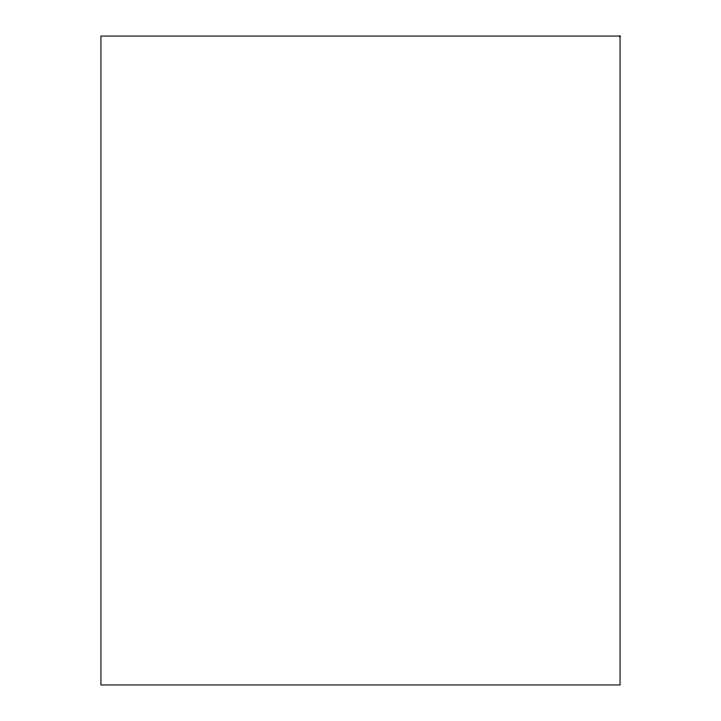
<?xml version="1.0" encoding="UTF-8"?>
<svg xmlns="http://www.w3.org/2000/svg" width="721" height="721" viewBox="0 0 721 721"><rect width="100%" height="100%" fill="white"/><g stroke="black" fill="none" stroke-linecap="round" stroke-linejoin="round"><path stroke-width="1.08" d="M620.06 36.05L100.94 36.05L100.94 684.95L620.06 684.95L620.06 36.05"/></g></svg>
